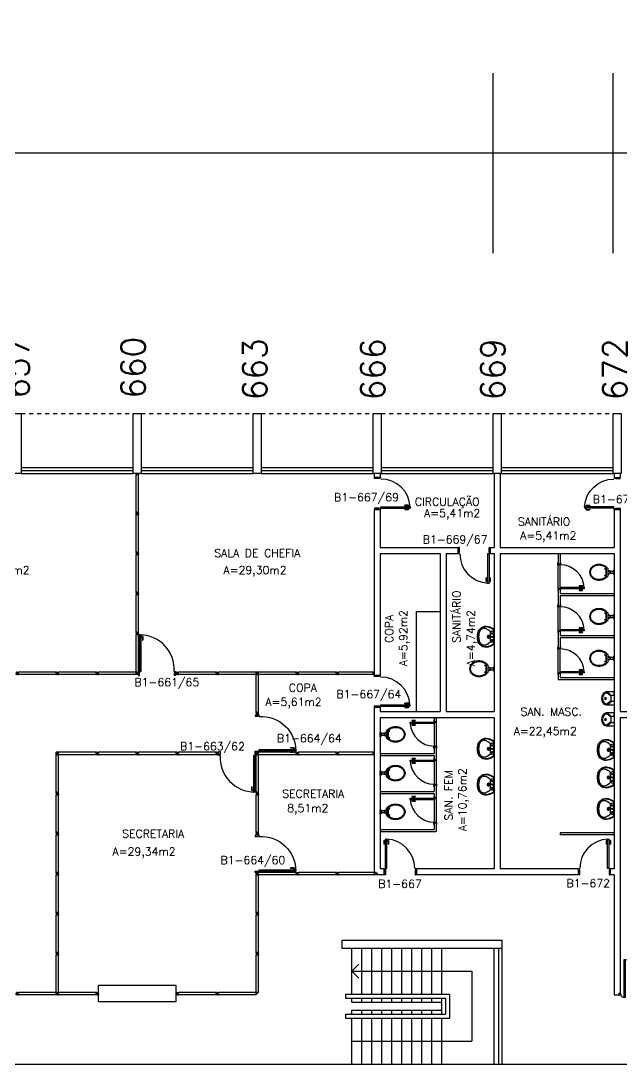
# Model space of a CAD drawing. Extents: x -16 to 243, y 482 to 579.
# Drawn here: x 189.38 to 204.38, y 552.44 to 578.51 of the extents above; entities that cross this region are included whole.
import ezdxf

# ---------------------------------------------------------------- set-up
doc = ezdxf.new("R2010")
doc.units = 0
doc.header["$LTSCALE"] = 0.02
doc.header["$MEASUREMENT"] = 0
doc.linetypes.add('HIDDEN2', pattern=[0.1875, 0.125, -0.0625])
doc.layers.get('0').update_dxf_attribs({"linetype": 'CONTINUOUS'})
for name, color, linetype in [('1', 1, 'CONTINUOUS'), ('ALV', 2, 'CONTINUOUS'), ('APSAN', 1, 'CONTINUOUS'), ('AREA', 2, 'CONTINUOUS'), ('BANC', 2, 'CONTINUOUS'), ('DIV', 2, 'CONTINUOUS'), ('ESC', 1, 'CONTINUOUS'), ('ESQ', 1, 'CONTINUOUS'), ('ESTR', 3, 'CONTINUOUS'), ('MACANETA', 2, 'CONTINUOUS'), ('MARCO', 2, 'CONTINUOUS'), ('NOPILAR1', 2, 'CONTINUOUS'), ('PEÇAS', 1, 'CONTINUOUS'), ('PISO', 1, 'CONTINUOUS'), ('PORTA', 2, 'CONTINUOUS'), ('PROJ', 1, 'HIDDEN2'), ('SOLEIRA', 1, 'CONTINUOUS'), ('TEXTO', 2, 'CONTINUOUS'), ('TEXTO-ENDEREÇO', 2, 'CONTINUOUS'), ('USO1', 2, 'CONTINUOUS')]:
    doc.layers.add(name, color=color, linetype=linetype)
doc.styles.add('1', font='romans.shx')
doc.styles.add('NOPILAR', font='simplex.shx', dxfattribs={"height": 0.6})
doc.styles.add('UNB-100', font='simplex.shx', dxfattribs={"height": 0.2})
doc.styles.add('UNB-100-1', font='simplex.shx', dxfattribs={"height": 0.2})
doc.dimstyles.new('1-600', dxfattribs={"dimtxt": 1.1, "dimasz": 2.5, "dimexe": 2, "dimexo": 4, "dimgap": 0.2, "dimtad": 1, "dimdec": 0, "dimzin": 4, "dimdsep": 46, "dimlunit": 6, "dimtxsty": '1', "dimblk1": 'NONE', "dimblk2": 'NONE', "dimsah": 1, "dimcen": 0, "dimclrd": 2, "dimclre": 2, "dimclrt": 2, "dimadec": 0, "dimazin": 0, "dimtfac": 1, "dimtdec": 0, "dimtmove": 2, "dimatfit": 3, "dimldrblk": 'NONE', "dimfxl": 0, "dimtolj": 1, "dimtzin": 0, "dimarcsym": 0})

# ---------------------------------------------------------------- blocks, each defined once
blk = doc.blocks.new('PILAR-SLN')
blk.add_lwpolyline([(0.2, 0), (0.2, -1.5), (0, -1.5), (0, 0)], close=True)
blk = doc.blocks.new('DIVMT-SLN')
for p, q in [((-0.03, 0.03), (-0.03, 0.006)), ((-0.008, 0.03), (-0.03, 0.03)), ((-0.0185, 0.006), (-0.03, 0.006)), ((-0.0185, -0.006), (-0.0185, 0.006)), ((-0.008, 0.03), (-0.008, 0.02)), ((-0.008, 0.02), (0.008, 0.02)), ((-0.0051, 0), (0.0051, 0)), ((0.0051, 0), (-0.0051, 0)), ((-0.0051, 0), (0.0051, 0)), ((0, -0.0051), (0, 0.0051)), ((0, 0.0051), (0, -0.0051)), ((0.008, 0.03), (0.008, 0.02)), ((0.008, 0.03), (0.03, 0.03)), ((0.0205, 0.006), (0.03, 0.006)), ((0.0205, -0.006), (0.0205, 0.006)), ((0.0205, 0.006), (0.0205, -0.006)), ((0.0205, 0.006), (0.03, 0.006)), ((0.97, 0.03), (0.03, 0.03)), ((0.03, 0.006), (0.03, 0.03)), ((0.03, -0.03), (0.03, 0.03)), ((0.03, -0.005), (0.03, 0.005)), ((0.97, -0.03), (0.97, 0.03)), ((0.97, 0.03), (0.97, 0.009)), ((0.97, 0.009), (0.97, 0.027)), ((0.9795, 0.006), (0.97, 0.006)), ((0.97, -0.005), (0.97, 0.005)), ((0.9795, 0.006), (0.9795, -0.006)), ((1.0051, 0), (0.9949, 0)), ((1, 0.0051), (1, -0.0051)), ((-0.0185, -0.006), (-0.03, -0.006)), ((-0.03, -0.03), (-0.03, -0.006)), ((-0.008, -0.03), (-0.03, -0.03)), ((-0.008, -0.03), (-0.008, -0.02)), ((-0.008, -0.02), (0.008, -0.02)), ((0.008, -0.03), (0.008, -0.02)), ((0.008, -0.03), (0.03, -0.03)), ((0.0205, -0.006), (0.03, -0.006)), ((0.0205, -0.006), (0.03, -0.006)), ((0.03, -0.006), (0.03, -0.03)), ((0.97, -0.03), (0.03, -0.03)), ((0.9795, -0.006), (0.97, -0.006)), ((0.97, -0.009), (0.97, -0.027))]:
    blk.add_line(p, q)
blk = doc.blocks.new('MTT-SLN')
for p, q in [((-0.008, 0.03), (-0.03, 0.03)), ((-0.03, 0.03), (-0.03, 0.006)), ((-0.0185, 0.006), (-0.03, 0.006)), ((-0.0185, -0.006), (-0.0185, 0.006)), ((-0.008, 0.03), (-0.008, 0.02)), ((-0.008, 0.02), (0.008, 0.02)), ((-0.0051, 0), (0.0051, 0)), ((0, -0.0051), (0, 0.0051)), ((0.008, 0.03), (0.03, 0.03)), ((0.008, 0.03), (0.008, 0.02)), ((0.0205, -0.006), (0.0205, 0.006)), ((0.0205, 0.006), (0.03, 0.006)), ((0.03, 0.006), (0.03, 0.03)), ((-0.03, -0.03), (-0.03, -0.006)), ((-0.0185, -0.006), (-0.03, -0.006)), ((-0.008, -0.03), (-0.03, -0.03)), ((-0.008, -0.02), (0.008, -0.02)), ((-0.008, -0.03), (-0.008, -0.02)), ((0.008, -0.03), (0.008, -0.02)), ((0.008, -0.03), (0.03, -0.03)), ((0.0205, -0.006), (0.03, -0.006)), ((0.03, -0.006), (0.03, -0.03))]:
    blk.add_line(p, q)
blk = doc.blocks.new('PDV2E-SLN')
at = {"layer": 'DIV', "color": 1}
for p, q in [((0.023, 0.925), (0.063, 0.925)), ((0.023, 0.925), (0.023, 0.835)), ((0.033, 0.835), (0.023, 0.835)), ((0.033, 0.915), (0.063, 0.915)), ((0.033, 0.915), (0.033, 0.835)), ((0.138, 0.925), (0.097, 0.925)), ((0.128, 0.915), (0.097, 0.915)), ((0.128, 0.915), (0.128, 0.835)), ((0.128, 0.835), (0.137, 0.835)), ((0.138, 0.925), (0.138, 0.835))]:
    blk.add_line(p, q, dxfattribs=at)
at = {"layer": 'DIV'}
for p, q in [((0.065, 0.05), (0.065, 0.965)), ((0.095, 0.965), (0.065, 0.965)), ((0.095, 0.05), (0.095, 0.965)), ((0.049, 0.05), (0.029, 0.05)), ((0.029, 0.05), (0.029, 0.035)), ((0.029, 0.035), (0.029, -0.035)), ((0.049, 0.02), (0.049, 0.05)), ((0.049, 0.02), (0.059, 0.02)), ((0.059, -0.05), (0.059, 0.02)), ((0.065, 0.05), (0.095, 0.05)), ((0.928, -0.05), (0.928, 0.02)), ((0.938, 0.02), (0.928, 0.02)), ((0.938, 0.05), (0.958, 0.05)), ((0.938, 0.02), (0.938, 0.05)), ((0.958, 0.05), (0.958, 0.035)), ((0.958, 0.035), (0.958, -0.035)), ((0.029, -0.035), (0.029, -0.05)), ((0.029, -0.05), (0.059, -0.05)), ((0.958, -0.05), (0.928, -0.05)), ((0.958, -0.035), (0.958, -0.05))]:
    blk.add_line(p, q, dxfattribs=at)
at = {"layer": 'DIV', "color": 1}
blk.add_arc((0.063, 0.1), 0.864, 356.655, 89.8436, dxfattribs=at)
blk = doc.blocks.new('DIVINI-SLN')
for p, q in [((-0.005, 0), (0.005, 0)), ((0.008, 0.02), (0, 0.02)), ((0, 0.001), (0, 0.02)), ((0, -0.005), (0, 0.005)), ((0, -0.02), (0, 0.001)), ((0.008, 0.03), (0.03, 0.03)), ((0.008, 0.03), (0.008, 0.02)), ((0.02, 0.006), (0.03, 0.006)), ((0.02, 0.006), (0.02, -0.006)), ((0.02, -0.004), (0.02, 0.004)), ((0.023, 0.006), (0.027, 0.006)), ((0.97, 0.03), (0.03, 0.03)), ((0.03, -0.03), (0.03, 0.03)), ((0.03, 0.009), (0.03, 0.027)), ((0.03, -0.005), (0.03, 0.005)), ((0.97, 0.03), (0.97, 0.009)), ((0.97, -0.03), (0.97, 0.03)), ((0.97, 0.009), (0.97, 0.027)), ((0.98, 0.006), (0.97, 0.006)), ((0.97, -0.005), (0.97, 0.005)), ((0.98, 0.006), (0.98, -0.006)), ((0.99, 0), (1.008, 0)), ((0.999, 0.006), (0.999, -0.006)), ((0, -0.02), (0.008, -0.02)), ((0.008, -0.03), (0.008, -0.02)), ((0.008, -0.03), (0.03, -0.03)), ((0.02, -0.006), (0.03, -0.006)), ((0.023, -0.006), (0.027, -0.006)), ((0.03, -0.009), (0.03, -0.027)), ((0.97, -0.03), (0.03, -0.03)), ((0.98, -0.006), (0.97, -0.006)), ((0.97, -0.009), (0.97, -0.027))]:
    blk.add_line(p, q)
blk = doc.blocks.new('PDVDP-SLN')
for p, q in [((0.112, 0.84), (0.112, -0.1)), ((0.147, 0.84), (0.112, 0.84)), ((0.147, 0.84), (0.147, -0.1)), ((1.853, 0.84), (1.888, 0.84)), ((1.853, 0.84), (1.853, -0.1)), ((1.888, 0.84), (1.888, -0.1)), ((0.009, 0), (-0.009, 0)), ((0, -0.012), (0, 0.01)), ((0.147, -0.1), (0.112, -0.1))]:
    blk.add_line(p, q)
for centre, radius, start, end in [((0.148, -0.002), 0.843, 0, 90), ((1.853, -0.002), 0.843, 90, 180), ((0.131, 0), 0.101, 180, 270), ((1.87, 0), 0.101, 270, 0)]:
    blk.add_arc(centre, radius, start, end)
blk = doc.blocks.new('MACANETA')
at = {"layer": 'MACANETA'}
for p, q in [((-0.077, 0.052), (-0.077, 0.12)), ((-0.059, 0.052), (-0.059, 0.12)), ((-0.059, 0.075), (-0.036, 0.075)), ((-0.059, 0.052), (-0.036, 0.052)), ((-0.036, 0.044), (-0.036, 0.084)), ((-0.036, 0.084), (-0.03, 0.084)), ((-0.036, 0.044), (-0.03, 0.044)), ((0.006, 0.084), (0, 0.084)), ((0.006, 0.044), (0, 0.044)), ((0.006, 0.044), (0.006, 0.084)), ((0.029, 0.075), (0.006, 0.075)), ((0.029, 0.052), (0.006, 0.052)), ((0.029, 0.052), (0.029, 0.12)), ((0.047, 0.052), (0.047, 0.12))]:
    blk.add_line(p, q, dxfattribs=at)
for centre, start, end in [((-0.068, 0.12), 90, 180), ((-0.068, 0.052), 180, 270), ((-0.068, 0.12), 0, 90), ((-0.068, 0.052), 270, 0), ((0.038, 0.12), 90, 180), ((0.038, 0.052), 180, 270), ((0.038, 0.12), 0, 90), ((0.038, 0.052), 270, 0)]:
    blk.add_arc(centre, 0.00874, start, end, dxfattribs=at)
blk = doc.blocks.new('DOOR60-SLN')
at = {"layer": 'PORTA'}
for p, q in [((0.015, -0.6), (0.015, 0)), ((0.015, 0), (0.045, 0)), ((0.045, -0.6), (0.045, 0)), ((0.045, -0.6), (0.015, -0.6))]:
    blk.add_line(p, q, dxfattribs=at)
at = {"layer": 'PORTA', "color": 1}
blk.add_arc((0.015, 0), 0.6, 272.866, 0, dxfattribs=at)
at = {"layer": 'PORTA'}
blk.add_blockref('MACANETA', (0.045, -0.6), dxfattribs=at)
blk = doc.blocks.new('VDC-P')
for p, q in [((-0.127, 0.192), (0.127, 0.192)), ((-0.109, 0.202), (0.109, 0.202)), ((-0.068, 0.152), (0.068, 0.152)), ((-0.05, 0.152), (-0.03, 0.11)), ((-0.05, 0.015), (-0.05, 0)), ((-0.05, 0), (0.05, 0)), ((0.045, 0.02), (-0.045, 0.02)), ((-0.04, 0.025), (-0.04, 0.02)), ((0.035, 0.03), (-0.035, 0.03)), ((-0.03, 0.152), (-0.03, 0.11)), ((0.03, 0.11), (-0.03, 0.11)), ((0.03, 0.1), (-0.03, 0.1)), ((-0.025, 0.1), (-0.025, 0.03)), ((0.025, 0.1), (0.025, 0.03)), ((0.03, 0.152), (0.03, 0.11)), ((0.05, 0.152), (0.03, 0.11)), ((0.04, 0.025), (0.04, 0.02)), ((0.05, 0.015), (0.05, 0))]:
    blk.add_line(p, q)
for points in [[(0.16, 0.244, 0.050424), (0.18, 0.288, 0.082137), (0.195, 0.381, 0.082137), (0.18, 0.474, 0.090148), (0.138, 0.549, 0.104406), (0.073, 0.601, 0.117345), (0, 0.619, 0.117345), (-0.073, 0.601, 0.104406), (-0.138, 0.549, 0.090148), (-0.18, 0.474, 0.082137), (-0.195, 0.381, 0.082137)], [(0.142, 0.254, 0.050424), (0.161, 0.295, 0.082137), (0.175, 0.381, 0.082137), (0.161, 0.468, 0.090148), (0.122, 0.536, 0.104406), (0.064, 0.583, 0.117345), (0, 0.599, 0.117345), (-0.064, 0.583, 0.104406), (-0.122, 0.536, 0.090148), (-0.161, 0.468, 0.082137), (-0.175, 0.381, 0.082137)], [(-0.195, 0.381, 0.082137), (-0.18, 0.288, 0.050424), (-0.16, 0.244, 0.104406)], [(-0.175, 0.381, 0.082137), (-0.161, 0.295, 0.050424), (-0.142, 0.254, 0.050424)]]:
    blk.add_lwpolyline(points, format="xyb")
for centre in [(-0.083, 0.226), (0.083, 0.226)]:
    blk.add_circle(centre, 0.0101)
for centre, radius, start, end in [((0.08, 0.36), 0.266, 205.6863, 226.7558), ((0.08, 0.36), 0.246, 205.6863, 219.7706), ((-0.068, 0.202), 0.05, 226.7558, 270), ((-0.045, 0.015), 0.005, 90, 180), ((-0.035, 0.025), 0.005, 90, 180), ((-0.03, 0.105), 0.005, 90, 270), ((0.03, 0.105), 0.005, 270, 90), ((0.035, 0.025), 0.005, 0, 90), ((0.045, 0.015), 0.005, 360, 90), ((0.068, 0.202), 0.05, 270, 313.2442), ((-0.08, 0.36), 0.266, 313.2442, 334.3137), ((-0.08, 0.36), 0.246, 320.2294, 334.3137)]:
    blk.add_arc(centre, radius, start, end)
blk = doc.blocks.new('MTINI-SLN')
for p, q in [((-0.03, 0.008), (-0.03, 0.03)), ((0.03, 0.03), (-0.03, 0.03)), ((-0.03, 0.008), (-0.02, 0.008)), ((-0.009, 0.03), (-0.027, 0.03)), ((-0.02, 0.008), (-0.02, 0)), ((-0.001, 0), (-0.02, 0)), ((-0.006, 0.02), (-0.006, 0.03)), ((-0.006, 0.023), (-0.006, 0.027)), ((-0.006, 0.02), (0.006, 0.02)), ((0.005, 0.03), (-0.005, 0.03)), ((0.005, 0), (-0.005, 0)), ((0.004, 0.02), (-0.004, 0.02)), ((0.02, 0), (-0.001, 0)), ((0, -0.005), (0, 0.005)), ((0.006, 0.02), (0.006, 0.03)), ((0.006, 0.023), (0.006, 0.027)), ((0.009, 0.03), (0.027, 0.03)), ((0.03, 0.008), (0.02, 0.008)), ((0.02, 0), (0.02, 0.008)), ((0.03, 0.008), (0.03, 0.03))]:
    blk.add_line(p, q)
blk = doc.blocks.new('PD80-SLN')
at = {"color": 1}
for p, q in [((-0.777, 0.01), (-0.777, -0.03)), ((-0.777, 0.01), (-0.687, 0.01)), ((-0.687, 0), (-0.687, 0.01)), ((-0.777, -0.105), (-0.777, -0.065)), ((-0.777, -0.105), (-0.687, -0.105)), ((-0.767, 0), (-0.767, -0.03)), ((-0.767, 0), (-0.687, 0)), ((-0.767, -0.095), (-0.767, -0.065)), ((-0.767, -0.095), (-0.687, -0.095)), ((-0.687, -0.095), (-0.687, -0.105))]:
    blk.add_line(p, q, dxfattribs=at)
at = {"color": 2}
for p, q in [((-0.075, 0), (0.075, 0)), ((-0.075, 0), (-0.075, -0.02)), ((0.075, -0.03), (0.075, 0)), ((-0.817, -0.065), (-0.817, -0.03)), ((-0.085, -0.03), (-0.817, -0.03)), ((-0.085, -0.065), (-0.817, -0.065)), ((-0.085, -0.03), (-0.085, -0.065)), ((-0.075, -0.02), (-0.04, -0.02)), ((-0.04, -0.03), (-0.04, -0.02)), ((-0.04, -0.03), (0.075, -0.03)), ((-0.075, -0.781), (-0.04, -0.781)), ((-0.075, -0.801), (-0.075, -0.781)), ((-0.04, -0.771), (0.075, -0.771)), ((-0.04, -0.771), (-0.04, -0.781)), ((0.075, -0.771), (0.075, -0.801)), ((-0.075, -0.801), (0.075, -0.801)), ((-0.075, -0.802), (0.075, -0.802))]:
    blk.add_line(p, q, dxfattribs=at)
at = {"color": 1}
blk.add_arc((-0.085, -0.03), 0.731, 182.6571, 270, dxfattribs=at)
blk = doc.blocks.new('PE80-SLN')
at = {"color": 2}
for p, q in [((0.075, 0), (-0.075, 0)), ((-0.075, -0.03), (-0.075, 0)), ((0.075, 0), (0.075, -0.02)), ((0.04, -0.03), (-0.075, -0.03)), ((0.075, -0.02), (0.04, -0.02)), ((0.04, -0.03), (0.04, -0.02)), ((0.085, -0.03), (0.817, -0.03)), ((0.085, -0.03), (0.085, -0.065)), ((0.085, -0.065), (0.817, -0.065)), ((0.817, -0.065), (0.817, -0.03)), ((0.04, -0.771), (-0.075, -0.771)), ((-0.075, -0.771), (-0.075, -0.801)), ((0.04, -0.771), (0.04, -0.781)), ((0.075, -0.781), (0.04, -0.781)), ((0.075, -0.801), (0.075, -0.781)), ((0.075, -0.801), (-0.075, -0.801)), ((0.075, -0.802), (-0.075, -0.802))]:
    blk.add_line(p, q, dxfattribs=at)
at = {"color": 1}
for p, q in [((0.777, 0.01), (0.687, 0.01)), ((0.687, 0), (0.687, 0.01)), ((0.777, 0.01), (0.777, -0.03)), ((0.767, 0), (0.687, 0)), ((0.767, -0.095), (0.687, -0.095)), ((0.687, -0.095), (0.687, -0.105)), ((0.777, -0.105), (0.687, -0.105)), ((0.767, 0), (0.767, -0.03)), ((0.767, -0.095), (0.767, -0.065)), ((0.777, -0.105), (0.777, -0.065))]:
    blk.add_line(p, q, dxfattribs=at)
blk.add_arc((0.085, -0.03), 0.731, 270, 357.3429, dxfattribs=at)
blk = doc.blocks.new('A$C70DC1065')
at = {"layer": 'APSAN', "color": 1}
for p, q in [((0.275, 0.301), (0.275, 0.213)), ((0.407, 0.413), (0.323, 0.383)), ((0.407, 0.413), (0.328, 0.373)), ((0.328, 0.373), (0.328, 0.141)), ((0.394, 0.341), (0.341, 0.341)), ((0.368, 0.315), (0.368, 0.368)), ((0.368, 0.257), (0.368, 0.284)), ((0.407, 0.433), (0.407, 0.102)), ((0.407, 0.257), (0.407, 0.413)), ((0.42, 0.44), (0.42, 0.075)), ((0.319, 0.257), (0.231, 0.257)), ((0.407, 0.102), (0.323, 0.132)), ((0.407, 0.102), (0.328, 0.141)), ((0.394, 0.257), (0.341, 0.257)), ((0.394, 0.173), (0.341, 0.173)), ((0.368, 0.257), (0.368, 0.231)), ((0.368, 0.2), (0.368, 0.147)), ((0.407, 0.257), (0.407, 0.082))]:
    blk.add_line(p, q, dxfattribs=at)
for centre, radius in [((0.275, 0.257), 0.0315), ((0.275, 0.257), 0.021), ((0.368, 0.341), 0.0137), ((0.368, 0.257), 0.0137), ((0.368, 0.173), 0.0137)]:
    blk.add_circle(centre, radius, dxfattribs=at)
for centre, radius, start, end in [((0.214, 0.312), 0.21, 74.8885, 171.8746), ((0.595, 0.257), 0.595, 171.8746, 180), ((0.595, 0.257), 0.587, 172.1149, 180), ((0.212, 0.31), 0.2, 75.2817, 172.1149), ((0.462, 0.257), 0.424, 162.413, 180), ((0.175, 0.348), 0.123, 49.4403, 162.413), ((-3.652, -5.024), 6.719, 53.8347, 54.4403), ((-4.114, -4.663), 6.719, 48.6723, 49.4403), ((0.134, 0.015), 0.505, 58.0101, 75.2817), ((0.134, 0.015), 0.518, 57.2141, 74.8885), ((0.305, 0.389), 0.0137, 351.7289, 53.8347), ((0.315, 0.373), 0.0126, 0, 48.6723), ((0.395, 0.433), 0.0126, 0, 58.0101), ((0.407, 0.44), 0.0126, 0, 57.2141), ((0.595, 0.257), 0.595, 180, 188.1254), ((0.214, 0.203), 0.21, 188.1254, 285.1115), ((0.595, 0.257), 0.587, 180, 187.8851), ((0.212, 0.204), 0.2, 187.8851, 284.7183), ((0.462, 0.257), 0.424, 180, 197.587), ((0.175, 0.166), 0.123, 197.587, 310.5597), ((-4.114, 5.177), 6.719, 310.5597, 311.3277), ((-3.652, 5.539), 6.719, 305.5597, 306.1653), ((0.134, 0.5), 0.505, 284.7183, 301.9899), ((0.134, 0.5), 0.518, 285.1115, 302.7859), ((0.305, 0.125), 0.0137, 306.1653, 8.2711), ((0.315, 0.141), 0.0126, 311.3277, 0), ((0.395, 0.082), 0.0126, 301.9899, 0), ((0.407, 0.075), 0.0126, 302.7859, 0)]:
    blk.add_arc(centre, radius, start, end, dxfattribs=at)
blk = doc.blocks.new('A$C57A92420')
at = {"layer": 'PEÇAS', "rotation": 270}
blk.add_blockref('A$C70DC1065', (0, 0.42), dxfattribs=at)
blk = doc.blocks.new('A$C45A07D1F')
at = {"layer": 'PEÇAS', "rotation": 90}
blk.add_blockref('A$C57A92420', (0.42, 0), dxfattribs=at)
blk = doc.blocks.new('A$C4F355E05')
at = {"layer": 'PISO', "xscale": -1}
blk.add_blockref('A$C45A07D1F', (0.42, 0), dxfattribs=at)
blk = doc.blocks.new('MICTR-P')
for p, q in [((0, 0.08), (0, 0.155)), ((0, 0.08), (0, -0.08)), ((0.081, 0.08), (0, 0.08)), ((0.01, 0.165), (0.205, 0.165)), ((0.168, 0.129), (0.08, 0.046)), ((0.08, -0.076), (0.08, 0.076)), ((0.151, 0.147), (0.083, 0.083)), ((0, -0.08), (0, -0.155)), ((0, -0.08), (0.081, -0.08)), ((0.01, -0.165), (0.205, -0.165)), ((0.168, -0.129), (0.08, -0.046)), ((0.151, -0.147), (0.083, -0.083))]:
    blk.add_line(p, q)
for radius in [0.025, 0.015]:
    blk.add_circle((0.22, 0), radius)
for centre, radius, start, end in [((0.01, 0.155), 0.01, 90, 180), ((0.09, 0.076), 0.01, 133.3634, 180), ((0.197, 0.098), 0.0675, 49.5319, 133.3634), ((0.197, 0.098), 0.0425, 49.5319, 133.3634), ((0.114, 0), 0.171, 357.4005, 49.5319), ((0.114, 0), 0.196, 358.2793, 49.5319), ((0.01, -0.155), 0.01, 180, 270), ((0.09, -0.076), 0.01, 180, 226.6366), ((0.197, -0.098), 0.0675, 226.6366, 310.4681), ((0.197, -0.098), 0.0425, 226.6366, 310.4681), ((0.114, 0), 0.171, 310.4681, 357.3509), ((0.114, 0), 0.196, 310.4681, 357.7012)]:
    blk.add_arc(centre, radius, start, end)
blk = doc.blocks.new('*D37')
at = {"color": 2, "linetype": 'ByBlock'}
for p, q in [((153.281, 572.697), (153.281, 577.197)), ((201.187, 572.697), (201.187, 577.197)), ((201.187, 575.197), (153.281, 575.197))]:
    blk.add_line(p, q, dxfattribs=at)
at = {"color": 2, "linetype": 'ByBlock', "insert": (177.234, 575.947), "char_height": 1.1, "attachment_point": 5, "rotation": 360, "style": '1'}
blk.add_mtext('\\A1;História', dxfattribs=at)
blk = doc.blocks.new('_NONE')
at = {"color": 0, "linetype": 'ByBlock'}
blk.add_circle((0, 0), 0.25, dxfattribs=at)
blk = doc.blocks.new('*D51')
at = {"layer": 'USO1', "color": 2, "lineweight": -2}
for p, q in [((204.187, 572.697), (204.187, 577.197)), ((216.387, 572.697), (216.387, 577.197)), ((216.387, 575.197), (204.187, 575.197))]:
    blk.add_line(p, q, dxfattribs=at)
at = {"layer": 'USO1', "color": 2, "insert": (210.287, 575.947), "char_height": 1.1, "attachment_point": 5, "style": '1'}
blk.add_mtext('\\A1;Salas de Aula', dxfattribs=at)

msp = doc.modelspace()

# ---------------------------------------------------------------- linework, layer by layer
at = {"layer": 'ALV'}
for p, q in [((198.212, 567.197), (198.212, 567.097)), ((198.362, 567.097), (198.212, 567.097)), ((198.362, 567.197), (198.362, 567.097)), ((201.212, 567.197), (201.212, 565.347)), ((201.362, 567.197), (201.362, 565.347)), ((204.212, 567.197), (204.212, 567.097)), ((204.212, 567.097), (204.362, 567.097)), ((204.362, 567.197), (204.362, 567.097)), ((198.212, 566.295), (198.212, 562.148)), ((198.212, 566.295), (198.362, 566.295)), ((198.362, 566.295), (198.362, 565.347)), ((204.212, 566.295), (204.212, 565.347)), ((204.362, 566.295), (204.212, 566.295)), ((204.212, 566.295), (204.362, 566.295)), ((204.362, 566.295), (204.362, 561.247)), ((198.362, 565.347), (200.31, 565.347)), ((200.31, 565.347), (200.31, 565.197)), ((201.112, 565.347), (201.212, 565.347)), ((201.112, 565.347), (201.112, 565.197)), ((201.362, 565.347), (204.212, 565.347)), ((198.362, 565.197), (199.862, 565.197)), ((198.362, 565.197), (198.362, 562.148)), ((199.862, 565.197), (199.862, 561.247)), ((200.012, 565.197), (200.31, 565.197)), ((200.012, 565.197), (200.012, 561.247)), ((201.112, 565.197), (201.212, 565.197)), ((201.212, 565.197), (201.212, 561.247)), ((201.362, 565.197), (201.362, 557.318)), ((201.362, 565.197), (204.212, 565.197)), ((204.212, 565.197), (204.212, 557.318)), ((198.362, 562.148), (198.212, 562.148)), ((198.212, 561.347), (198.212, 557.168)), ((198.362, 561.347), (198.212, 561.347)), ((198.362, 561.347), (198.362, 561.247)), ((198.362, 561.247), (199.862, 561.247)), ((198.362, 561.097), (201.212, 561.097)), ((198.362, 561.097), (198.362, 557.318)), ((200.012, 561.247), (201.212, 561.247)), ((201.212, 561.097), (201.212, 557.318)), ((204.362, 561.247), (210.212, 561.247)), ((204.362, 561.097), (204.362, 554.169)), ((204.362, 561.097), (210.212, 561.097)), ((198.462, 557.168), (198.212, 557.168)), ((198.462, 557.318), (198.362, 557.318)), ((198.462, 557.168), (198.462, 557.318)), ((201.212, 557.318), (199.263, 557.318)), ((199.263, 557.168), (199.263, 557.318)), ((203.31, 557.168), (199.263, 557.168)), ((203.31, 557.318), (201.362, 557.318)), ((203.31, 557.318), (203.31, 557.168)), ((204.112, 557.318), (204.112, 557.168)), ((204.212, 557.318), (204.112, 557.318)), ((204.212, 557.168), (204.112, 557.168)), ((204.212, 557.168), (204.212, 554.169)), ((197.4, 555.536), (201.402, 555.536)), ((197.4, 555.536), (197.4, 555.336)), ((197.4, 555.336), (201.402, 555.336)), ((201.202, 555.336), (201.202, 552.435)), ((201.322, 555.336), (201.322, 552.435)), ((201.402, 555.536), (201.402, 552.435)), ((204.212, 554.169), (204.362, 554.169)), ((0.227, 552.435), (222.187, 552.435))]:
    msp.add_line(p, q, dxfattribs=at)
at = {"layer": 'BANC'}
for q in [(199.862, 563.747), (199.262, 561.247)]:
    msp.add_line((199.262, 563.747), q, dxfattribs=at)
at = {"layer": 'DIV'}
for p, q in [((202.812, 565.197), (202.812, 564.927)), ((202.862, 565.197), (202.862, 564.927)), ((202.862, 564.927), (202.812, 564.927)), ((202.862, 564.297), (202.812, 564.297)), ((202.812, 564.297), (202.812, 563.877)), ((202.862, 564.297), (202.862, 564.197)), ((202.862, 564.197), (204.212, 564.197)), ((202.862, 564.147), (204.212, 564.147)), ((202.862, 564.147), (202.862, 563.877)), ((202.862, 563.877), (202.812, 563.877)), ((202.862, 563.247), (202.812, 563.247)), ((202.812, 563.247), (202.812, 562.827)), ((202.862, 563.247), (202.862, 563.147)), ((202.862, 563.147), (204.212, 563.147)), ((202.862, 563.097), (204.212, 563.097)), ((202.862, 563.097), (202.862, 562.827)), ((202.862, 562.827), (202.812, 562.827)), ((197.279, 562.228), (197.257, 562.228)), ((197.257, 562.228), (197.257, 562.204)), ((197.268, 562.204), (197.257, 562.204)), ((197.257, 562.168), (197.257, 562.192)), ((197.268, 562.192), (197.257, 562.192)), ((197.279, 562.168), (197.257, 562.168)), ((197.268, 562.192), (197.268, 562.204)), ((197.279, 562.228), (197.279, 562.218)), ((197.279, 562.218), (197.295, 562.218)), ((197.279, 562.178), (197.295, 562.178)), ((197.279, 562.168), (197.279, 562.178)), ((197.282, 562.198), (197.292, 562.198)), ((197.292, 562.198), (197.282, 562.198)), ((197.282, 562.198), (197.292, 562.198)), ((197.287, 562.203), (197.287, 562.193)), ((197.287, 562.193), (197.287, 562.203)), ((197.295, 562.228), (197.317, 562.228)), ((197.295, 562.228), (197.295, 562.218)), ((197.295, 562.168), (197.295, 562.178)), ((197.295, 562.168), (197.317, 562.168)), ((197.307, 562.204), (197.317, 562.204)), ((197.307, 562.204), (197.307, 562.192)), ((197.307, 562.192), (197.307, 562.204)), ((197.307, 562.204), (197.317, 562.204)), ((197.307, 562.192), (197.317, 562.192)), ((197.307, 562.192), (197.317, 562.192)), ((197.317, 562.168), (197.317, 562.228)), ((197.317, 562.204), (197.317, 562.228)), ((198.182, 562.228), (197.317, 562.228)), ((197.317, 562.193), (197.317, 562.203)), ((197.317, 562.192), (197.317, 562.168)), ((198.182, 562.168), (197.317, 562.168)), ((198.182, 562.228), (198.182, 562.207)), ((198.182, 562.168), (198.182, 562.228)), ((198.182, 562.207), (198.182, 562.225)), ((198.191, 562.204), (198.182, 562.204)), ((198.182, 562.193), (198.182, 562.203)), ((198.191, 562.192), (198.182, 562.192)), ((198.182, 562.189), (198.182, 562.171)), ((198.191, 562.204), (198.191, 562.192)), ((198.217, 562.198), (198.207, 562.198)), ((198.212, 562.203), (198.212, 562.193)), ((202.862, 562.197), (202.812, 562.197)), ((202.812, 562.197), (202.812, 562.047)), ((202.862, 562.197), (202.862, 562.097)), ((202.862, 562.097), (204.212, 562.097)), ((202.812, 562.047), (204.212, 562.047)), ((195.257, 561.228), (195.281, 561.228)), ((195.257, 561.206), (195.257, 561.228)), ((195.257, 561.206), (195.267, 561.206)), ((195.257, 561.19), (195.257, 561.168)), ((195.257, 561.19), (195.267, 561.19)), ((195.257, 561.168), (195.317, 561.168)), ((195.281, 561.168), (195.257, 561.168)), ((195.267, 561.206), (195.267, 561.19)), ((195.281, 561.216), (195.281, 561.228)), ((195.281, 561.216), (195.293, 561.216)), ((195.281, 561.177), (195.281, 561.168)), ((195.293, 561.177), (195.281, 561.177)), ((195.281, 561.177), (195.281, 561.168)), ((195.281, 561.177), (195.293, 561.177)), ((195.292, 561.198), (195.282, 561.198)), ((195.282, 561.198), (195.292, 561.198)), ((195.282, 561.168), (195.292, 561.168)), ((195.287, 561.203), (195.287, 561.193)), ((195.287, 561.193), (195.287, 561.203)), ((195.287, 561.203), (195.287, 561.193)), ((195.317, 561.228), (195.293, 561.228)), ((195.293, 561.216), (195.293, 561.228)), ((195.293, 561.177), (195.293, 561.168)), ((195.293, 561.177), (195.293, 561.168)), ((195.293, 561.168), (195.317, 561.168)), ((195.307, 561.206), (195.307, 561.19)), ((195.317, 561.206), (195.307, 561.206)), ((195.317, 561.19), (195.307, 561.19)), ((195.317, 561.206), (195.317, 561.228)), ((195.317, 561.19), (195.317, 561.168)), ((199.712, 561.097), (199.712, 560.997)), ((199.762, 561.097), (199.762, 560.997)), ((199.712, 560.997), (199.762, 560.997)), ((199.712, 560.367), (199.712, 560.197)), ((199.712, 560.367), (199.762, 560.367)), ((199.762, 560.367), (199.762, 560.047)), ((197.279, 560.228), (197.257, 560.228)), ((197.257, 560.228), (197.257, 560.204)), ((197.268, 560.204), (197.257, 560.204)), ((197.257, 560.168), (197.257, 560.192)), ((197.268, 560.192), (197.257, 560.192)), ((197.279, 560.168), (197.257, 560.168)), ((197.268, 560.192), (197.268, 560.204)), ((197.279, 560.228), (197.279, 560.218)), ((197.279, 560.218), (197.295, 560.218)), ((197.279, 560.178), (197.295, 560.178)), ((197.279, 560.168), (197.279, 560.178)), ((197.282, 560.198), (197.292, 560.198)), ((197.292, 560.198), (197.282, 560.198)), ((197.282, 560.198), (197.292, 560.198)), ((197.287, 560.203), (197.287, 560.193)), ((197.287, 560.193), (197.287, 560.203)), ((197.295, 560.228), (197.317, 560.228)), ((197.295, 560.228), (197.295, 560.218)), ((197.295, 560.168), (197.295, 560.178)), ((197.295, 560.168), (197.317, 560.168)), ((197.307, 560.204), (197.317, 560.204)), ((197.307, 560.204), (197.307, 560.192)), ((197.307, 560.192), (197.307, 560.204)), ((197.307, 560.204), (197.317, 560.204)), ((197.307, 560.192), (197.317, 560.192)), ((197.307, 560.192), (197.317, 560.192)), ((197.317, 560.168), (197.317, 560.228)), ((197.317, 560.204), (197.317, 560.228)), ((198.181, 560.228), (197.317, 560.228)), ((197.317, 560.193), (197.317, 560.203)), ((197.317, 560.192), (197.317, 560.168)), ((198.181, 560.168), (197.317, 560.168)), ((198.181, 560.228), (198.181, 560.207)), ((198.181, 560.168), (198.181, 560.228)), ((198.181, 560.207), (198.181, 560.225)), ((198.191, 560.204), (198.181, 560.204)), ((198.181, 560.193), (198.181, 560.203)), ((198.191, 560.192), (198.181, 560.192)), ((198.181, 560.189), (198.181, 560.171)), ((198.191, 560.204), (198.191, 560.192)), ((198.216, 560.198), (198.206, 560.198)), ((198.211, 560.203), (198.211, 560.193)), ((198.362, 560.197), (199.712, 560.197)), ((198.362, 560.147), (199.712, 560.147)), ((199.712, 560.147), (199.712, 560.047)), ((199.712, 560.047), (199.762, 560.047)), ((198.362, 559.247), (199.712, 559.247)), ((199.712, 559.417), (199.712, 559.247)), ((199.712, 559.417), (199.762, 559.417)), ((199.762, 559.417), (199.762, 559.097)), ((198.362, 559.197), (199.712, 559.197)), ((199.712, 559.197), (199.712, 559.097)), ((199.712, 559.097), (199.762, 559.097)), ((199.712, 558.467), (199.712, 558.297)), ((199.712, 558.467), (199.762, 558.467)), ((199.762, 558.467), (199.762, 558.247)), ((195.257, 558.228), (195.281, 558.228)), ((195.257, 558.206), (195.257, 558.228)), ((195.257, 558.206), (195.267, 558.206)), ((195.257, 558.19), (195.257, 558.168)), ((195.257, 558.19), (195.267, 558.19)), ((195.257, 558.168), (195.317, 558.168)), ((195.281, 558.168), (195.257, 558.168)), ((195.267, 558.206), (195.267, 558.19)), ((195.281, 558.216), (195.281, 558.228)), ((195.281, 558.216), (195.293, 558.216)), ((195.281, 558.177), (195.281, 558.168)), ((195.293, 558.177), (195.281, 558.177)), ((195.281, 558.177), (195.281, 558.168)), ((195.281, 558.177), (195.293, 558.177)), ((195.292, 558.198), (195.282, 558.198)), ((195.282, 558.198), (195.292, 558.198)), ((195.282, 558.168), (195.292, 558.168)), ((195.287, 558.203), (195.287, 558.193)), ((195.287, 558.193), (195.287, 558.203)), ((195.287, 558.203), (195.287, 558.193)), ((195.317, 558.228), (195.293, 558.228)), ((195.293, 558.216), (195.293, 558.228)), ((195.293, 558.177), (195.293, 558.168)), ((195.293, 558.177), (195.293, 558.168)), ((195.293, 558.168), (195.317, 558.168)), ((195.307, 558.206), (195.307, 558.19)), ((195.317, 558.206), (195.307, 558.206)), ((195.317, 558.19), (195.307, 558.19)), ((195.317, 558.206), (195.317, 558.228)), ((195.317, 558.19), (195.317, 558.168)), ((198.362, 558.297), (199.712, 558.297)), ((198.362, 558.247), (199.762, 558.247)), ((204.212, 558.218), (202.862, 558.218)), ((202.862, 558.218), (202.862, 558.168)), ((204.212, 558.168), (202.862, 558.168)), ((193.257, 554.398), (191.317, 554.398)), ((191.317, 553.998), (191.317, 554.398)), ((193.257, 553.998), (193.257, 554.398)), ((191.279, 554.228), (191.257, 554.228)), ((191.257, 554.228), (191.257, 554.204)), ((191.268, 554.204), (191.257, 554.204)), ((191.257, 554.168), (191.257, 554.192)), ((191.268, 554.192), (191.257, 554.192)), ((191.279, 554.168), (191.257, 554.168)), ((191.268, 554.192), (191.268, 554.204)), ((191.279, 554.228), (191.279, 554.218)), ((191.279, 554.218), (191.295, 554.218)), ((191.279, 554.178), (191.295, 554.178)), ((191.279, 554.168), (191.279, 554.178)), ((191.282, 554.198), (191.292, 554.198)), ((191.292, 554.198), (191.282, 554.198)), ((191.282, 554.198), (191.292, 554.198)), ((191.287, 554.203), (191.287, 554.193)), ((191.287, 554.193), (191.287, 554.203)), ((191.295, 554.228), (191.317, 554.228)), ((191.295, 554.228), (191.295, 554.218)), ((191.295, 554.168), (191.295, 554.178)), ((191.295, 554.168), (191.317, 554.168)), ((191.307, 554.204), (191.317, 554.204)), ((191.307, 554.204), (191.307, 554.192)), ((191.307, 554.192), (191.307, 554.204)), ((191.307, 554.204), (191.317, 554.204)), ((191.307, 554.192), (191.317, 554.192)), ((191.307, 554.192), (191.317, 554.192)), ((191.317, 554.168), (191.317, 554.228)), ((191.317, 554.204), (191.317, 554.228)), ((191.317, 554.193), (191.317, 554.203)), ((191.317, 554.192), (191.317, 554.168)), ((191.317, 553.998), (193.257, 553.998))]:
    msp.add_line(p, q, dxfattribs=at)
at = {"layer": 'ESC'}
for p, q in [((197.649, 554.186), (197.649, 555.336)), ((197.899, 554.186), (197.899, 555.336)), ((198.149, 554.186), (198.149, 555.336)), ((198.399, 554.186), (198.399, 555.336)), ((198.649, 554.186), (198.649, 555.336)), ((198.899, 554.186), (198.899, 555.336)), ((199.149, 554.186), (199.149, 555.336)), ((199.399, 554.186), (199.399, 555.336)), ((199.649, 554.186), (199.649, 555.336)), ((199.899, 554.186), (199.899, 555.336)), ((197.649, 554.761), (197.826, 554.937)), ((197.649, 554.761), (200.649, 554.761)), ((197.649, 554.761), (197.826, 554.584)), ((200.649, 554.761), (200.649, 553.009)), ((197.497, 554.186), (200.097, 554.186)), ((197.497, 554.186), (197.497, 554.086)), ((197.497, 554.086), (199.997, 554.086)), ((197.649, 553.986), (197.649, 554.086)), ((197.899, 553.986), (197.899, 554.086)), ((198.149, 553.986), (198.149, 554.086)), ((198.399, 553.986), (198.399, 554.086)), ((198.649, 553.986), (198.649, 554.086)), ((198.899, 553.986), (198.899, 554.086)), ((199.149, 553.986), (199.149, 554.086)), ((199.399, 553.986), (199.399, 554.086)), ((199.649, 553.986), (199.649, 554.086)), ((199.899, 553.683), (199.899, 554.086)), ((199.997, 554.086), (199.997, 553.683)), ((200.097, 554.186), (200.097, 553.583)), ((197.649, 553.986), (198.142, 553.986)), ((197.649, 553.783), (199.899, 553.783)), ((197.649, 553.683), (197.649, 553.783)), ((197.899, 553.683), (197.899, 553.783)), ((198.142, 553.986), (198.928, 553.986)), ((198.149, 553.683), (198.149, 553.783)), ((198.399, 553.683), (198.399, 553.783)), ((198.649, 553.683), (198.649, 553.783)), ((198.863, 553.986), (199.14, 553.986)), ((198.899, 553.683), (198.899, 553.783)), ((199.14, 553.986), (199.899, 553.986)), ((199.149, 553.683), (199.149, 553.783)), ((199.399, 553.683), (199.399, 553.783)), ((199.649, 553.683), (199.649, 553.783)), ((197.497, 553.683), (199.997, 553.683)), ((197.497, 553.683), (197.497, 553.583)), ((197.497, 553.583), (200.097, 553.583)), ((197.649, 552.435), (197.649, 553.583)), ((197.899, 552.435), (197.899, 553.583)), ((198.149, 552.435), (198.149, 553.583)), ((198.399, 552.435), (198.399, 553.583)), ((198.649, 552.435), (198.649, 553.583)), ((198.899, 552.435), (198.899, 553.583)), ((199.149, 552.435), (199.149, 553.583)), ((199.399, 552.435), (199.399, 553.583)), ((199.649, 552.435), (199.649, 553.583)), ((199.899, 552.435), (199.899, 553.583)), ((197.649, 553.009), (200.649, 553.009))]:
    msp.add_line(p, q, dxfattribs=at)
at = {"layer": 'ESQ'}
for p, q in [((189.387, 567.347), (192.188, 567.347)), ((192.387, 567.347), (195.188, 567.347)), ((195.387, 567.347), (198.188, 567.347)), ((198.387, 567.347), (201.187, 567.347)), ((201.387, 567.347), (204.187, 567.347)), ((189.387, 567.272), (192.188, 567.272)), ((189.387, 567.197), (192.188, 567.197)), ((192.387, 567.272), (195.188, 567.272)), ((192.387, 567.197), (195.188, 567.197)), ((195.387, 567.272), (198.188, 567.272)), ((195.387, 567.197), (198.188, 567.197)), ((198.387, 567.272), (201.187, 567.272)), ((198.387, 567.197), (201.188, 567.197)), ((201.387, 567.272), (204.187, 567.272)), ((201.387, 567.197), (204.188, 567.197))]:
    msp.add_line(p, q, dxfattribs=at)
at = {"layer": 'MARCO'}
for p, q in [((202.802, 564.912), (202.802, 564.962)), ((202.802, 564.962), (202.812, 564.962)), ((202.862, 564.972), (202.872, 564.972)), ((202.872, 564.972), (202.872, 564.922)), ((202.812, 564.912), (202.802, 564.912)), ((202.812, 564.927), (202.812, 564.912)), ((202.812, 564.902), (202.812, 564.912)), ((202.827, 564.902), (202.812, 564.902)), ((202.862, 564.912), (202.827, 564.912)), ((202.827, 564.912), (202.827, 564.902)), ((202.862, 564.927), (202.862, 564.922)), ((202.872, 564.922), (202.862, 564.922)), ((202.862, 564.922), (202.862, 564.912)), ((202.812, 564.312), (202.802, 564.312)), ((202.802, 564.312), (202.802, 564.262)), ((202.802, 564.262), (202.812, 564.262)), ((202.827, 564.322), (202.812, 564.322)), ((202.812, 564.322), (202.812, 564.312)), ((202.812, 564.297), (202.812, 564.312)), ((202.827, 564.312), (202.827, 564.322)), ((202.862, 564.312), (202.827, 564.312)), ((202.862, 564.302), (202.862, 564.312)), ((202.872, 564.302), (202.862, 564.302)), ((202.862, 564.297), (202.862, 564.302)), ((202.862, 564.252), (202.872, 564.252)), ((202.872, 564.252), (202.872, 564.302)), ((202.802, 563.862), (202.802, 563.912)), ((202.802, 563.912), (202.812, 563.912)), ((202.862, 563.922), (202.872, 563.922)), ((202.872, 563.922), (202.872, 563.872)), ((202.812, 563.862), (202.802, 563.862)), ((202.812, 563.877), (202.812, 563.862)), ((202.812, 563.852), (202.812, 563.862)), ((202.827, 563.852), (202.812, 563.852)), ((202.862, 563.862), (202.827, 563.862)), ((202.827, 563.862), (202.827, 563.852)), ((202.862, 563.877), (202.862, 563.872)), ((202.872, 563.872), (202.862, 563.872)), ((202.862, 563.872), (202.862, 563.862)), ((202.812, 563.262), (202.802, 563.262)), ((202.802, 563.262), (202.802, 563.212)), ((202.802, 563.212), (202.812, 563.212)), ((202.827, 563.272), (202.812, 563.272)), ((202.812, 563.272), (202.812, 563.262)), ((202.812, 563.247), (202.812, 563.262)), ((202.827, 563.262), (202.827, 563.272)), ((202.862, 563.262), (202.827, 563.262)), ((202.862, 563.252), (202.862, 563.262)), ((202.872, 563.252), (202.862, 563.252)), ((202.862, 563.247), (202.862, 563.252)), ((202.862, 563.202), (202.872, 563.202)), ((202.872, 563.202), (202.872, 563.252)), ((202.802, 562.812), (202.802, 562.862)), ((202.802, 562.862), (202.812, 562.862)), ((202.862, 562.872), (202.872, 562.872)), ((202.872, 562.872), (202.872, 562.822)), ((202.812, 562.812), (202.802, 562.812)), ((202.812, 562.827), (202.812, 562.812)), ((202.812, 562.802), (202.812, 562.812)), ((202.827, 562.802), (202.812, 562.802)), ((202.862, 562.812), (202.827, 562.812)), ((202.827, 562.812), (202.827, 562.802)), ((202.862, 562.827), (202.862, 562.822)), ((202.872, 562.822), (202.862, 562.822)), ((202.862, 562.822), (202.862, 562.812)), ((202.812, 562.212), (202.802, 562.212)), ((202.802, 562.212), (202.802, 562.162)), ((202.802, 562.162), (202.812, 562.162)), ((202.827, 562.222), (202.812, 562.222)), ((202.812, 562.222), (202.812, 562.212)), ((202.812, 562.197), (202.812, 562.212)), ((202.827, 562.212), (202.827, 562.222)), ((202.862, 562.212), (202.827, 562.212)), ((202.862, 562.202), (202.862, 562.212)), ((202.872, 562.202), (202.862, 562.202)), ((202.862, 562.197), (202.862, 562.202)), ((202.862, 562.152), (202.872, 562.152)), ((202.872, 562.152), (202.872, 562.202)), ((199.702, 561.042), (199.702, 560.992)), ((199.712, 561.042), (199.702, 561.042)), ((199.702, 560.992), (199.712, 560.992)), ((199.712, 560.997), (199.712, 560.992)), ((199.712, 560.992), (199.712, 560.982)), ((199.712, 560.982), (199.747, 560.982)), ((199.747, 560.982), (199.747, 560.972)), ((199.747, 560.972), (199.762, 560.972)), ((199.772, 561.032), (199.762, 561.032)), ((199.762, 560.997), (199.762, 560.982)), ((199.762, 560.982), (199.772, 560.982)), ((199.762, 560.972), (199.762, 560.982)), ((199.772, 560.982), (199.772, 561.032)), ((199.702, 560.372), (199.712, 560.372)), ((199.702, 560.322), (199.702, 560.372)), ((199.712, 560.322), (199.702, 560.322)), ((199.712, 560.382), (199.747, 560.382)), ((199.712, 560.372), (199.712, 560.382)), ((199.712, 560.367), (199.712, 560.372)), ((199.747, 560.392), (199.762, 560.392)), ((199.747, 560.382), (199.747, 560.392)), ((199.762, 560.392), (199.762, 560.382)), ((199.762, 560.367), (199.762, 560.382)), ((199.762, 560.382), (199.772, 560.382)), ((199.772, 560.332), (199.762, 560.332)), ((199.772, 560.382), (199.772, 560.332)), ((199.702, 560.092), (199.702, 560.042)), ((199.712, 560.092), (199.702, 560.092)), ((199.702, 560.042), (199.712, 560.042)), ((199.712, 560.047), (199.712, 560.042)), ((199.712, 560.042), (199.712, 560.032)), ((199.712, 560.032), (199.747, 560.032)), ((199.747, 560.032), (199.747, 560.022)), ((199.747, 560.022), (199.762, 560.022)), ((199.772, 560.082), (199.762, 560.082)), ((199.762, 560.047), (199.762, 560.032)), ((199.762, 560.032), (199.772, 560.032)), ((199.762, 560.022), (199.762, 560.032)), ((199.772, 560.032), (199.772, 560.082)), ((199.702, 559.422), (199.712, 559.422)), ((199.702, 559.372), (199.702, 559.422)), ((199.712, 559.372), (199.702, 559.372)), ((199.712, 559.432), (199.747, 559.432)), ((199.712, 559.422), (199.712, 559.432)), ((199.712, 559.417), (199.712, 559.422)), ((199.747, 559.442), (199.762, 559.442)), ((199.747, 559.432), (199.747, 559.442)), ((199.762, 559.442), (199.762, 559.432)), ((199.762, 559.417), (199.762, 559.432)), ((199.762, 559.432), (199.772, 559.432)), ((199.772, 559.382), (199.762, 559.382)), ((199.772, 559.432), (199.772, 559.382)), ((199.702, 559.142), (199.702, 559.092)), ((199.712, 559.142), (199.702, 559.142)), ((199.702, 559.092), (199.712, 559.092)), ((199.712, 559.097), (199.712, 559.092)), ((199.712, 559.092), (199.712, 559.082)), ((199.712, 559.082), (199.747, 559.082)), ((199.747, 559.082), (199.747, 559.072)), ((199.747, 559.072), (199.762, 559.072)), ((199.772, 559.132), (199.762, 559.132)), ((199.762, 559.097), (199.762, 559.082)), ((199.762, 559.082), (199.772, 559.082)), ((199.762, 559.072), (199.762, 559.082)), ((199.772, 559.082), (199.772, 559.132)), ((199.702, 558.472), (199.712, 558.472)), ((199.702, 558.422), (199.702, 558.472)), ((199.712, 558.482), (199.747, 558.482)), ((199.712, 558.472), (199.712, 558.482)), ((199.712, 558.467), (199.712, 558.472)), ((199.747, 558.492), (199.762, 558.492)), ((199.747, 558.482), (199.747, 558.492)), ((199.762, 558.492), (199.762, 558.482)), ((199.762, 558.467), (199.762, 558.482)), ((199.762, 558.482), (199.772, 558.482)), ((199.772, 558.432), (199.762, 558.432)), ((199.772, 558.482), (199.772, 558.432)), ((199.712, 558.422), (199.702, 558.422))]:
    msp.add_line(p, q, dxfattribs=at)
at = {"layer": 'PROJ'}
for p, q in [((189.387, 568.697), (192.187, 568.697)), ((192.387, 568.697), (195.187, 568.697)), ((195.387, 568.697), (198.187, 568.697)), ((198.387, 568.697), (201.187, 568.697)), ((201.387, 568.697), (204.187, 568.697))]:
    msp.add_line(p, q, dxfattribs=at)
at = {"layer": 'SOLEIRA'}
for p, q in [((202.812, 564.322), (202.812, 564.902)), ((202.862, 564.347), (202.862, 564.922)), ((202.812, 563.272), (202.812, 563.852)), ((202.862, 563.297), (202.862, 563.872)), ((202.812, 562.222), (202.812, 562.802)), ((202.862, 562.247), (202.862, 562.822)), ((199.712, 560.947), (199.712, 560.372)), ((199.762, 560.972), (199.762, 560.392)), ((199.712, 559.997), (199.712, 559.422)), ((199.762, 560.022), (199.762, 559.442)), ((199.712, 559.047), (199.712, 558.472)), ((199.762, 559.072), (199.762, 558.492))]:
    msp.add_line(p, q, dxfattribs=at)
at = {"layer": 'USO1'}
msp.add_line((204.187, 575.197), (201.187, 575.197), dxfattribs=at)

# ---------------------------------------------------------------- block references
at = {"layer": '1', "xscale": -1, "rotation": 270}
for p in [(195.287, 560.199), (195.287, 557.199)]:
    msp.add_blockref('PDV2E-SLN', p, dxfattribs=at)
at = {"layer": 'DIV'}
for name, p, rotation in [('DIVINI-SLN', (192.287, 567.197), 270), ('DIVMT-SLN', (192.287, 566.198), 270), ('DIVMT-SLN', (192.287, 565.198), 270), ('DIVMT-SLN', (192.287, 564.198), 270), ('DIVMT-SLN', (192.287, 563.198), 270), ('DIVMT-SLN', (195.287, 562.198), 270), ('MTINI-SLN', (198.212, 562.198), 90), ('DIVMT-SLN', (190.287, 560.198), 270), ('PDV2E-SLN', (195.286, 560.198), 180), ('DIVMT-SLN', (195.287, 560.198), 270), ('MTINI-SLN', (198.212, 560.198), 90), ('DIVMT-SLN', (190.287, 559.198), 270), ('DIVMT-SLN', (195.287, 559.198), 270), ('DIVMT-SLN', (190.287, 558.198), 270), ('DIVMT-SLN', (190.287, 557.198), 270), ('DIVMT-SLN', (195.287, 557.198), 270), ('DIVMT-SLN', (190.287, 556.198), 270), ('DIVMT-SLN', (195.287, 556.198), 270), ('DIVMT-SLN', (190.287, 555.198), 270), ('DIVMT-SLN', (195.287, 555.198), 270)]:
    msp.add_blockref(name, p, dxfattribs=dict(at, rotation=rotation))
for name, p in [('MTT-SLN', (192.287, 566.198)), ('PDV2E-SLN', (192.287, 562.198)), ('DIVMT-SLN', (189.287, 562.198)), ('DIVMT-SLN', (190.287, 562.198)), ('DIVMT-SLN', (191.287, 562.198)), ('MTT-SLN', (192.287, 562.198)), ('DIVMT-SLN', (193.287, 562.198)), ('DIVMT-SLN', (194.287, 562.198)), ('DIVMT-SLN', (195.287, 562.198)), ('DIVMT-SLN', (196.287, 562.198)), ('DIVMT-SLN', (190.287, 560.198)), ('DIVMT-SLN', (191.287, 560.198)), ('DIVMT-SLN', (192.287, 560.198)), ('DIVMT-SLN', (193.287, 560.198)), ('MTT-SLN', (193.287, 560.198)), ('MTT-SLN', (194.287, 560.198)), ('DIVMT-SLN', (195.287, 560.198)), ('DIVMT-SLN', (196.287, 560.198)), ('DIVMT-SLN', (195.287, 557.198)), ('DIVMT-SLN', (196.287, 557.198)), ('DIVMT-SLN', (197.287, 557.198)), ('PDVDP-SLN', (204.337, 554.198)), ('DIVMT-SLN', (189.287, 554.198)), ('DIVMT-SLN', (190.287, 554.198)), ('DIVMT-SLN', (193.287, 554.198)), ('DIVMT-SLN', (194.287, 554.198))]:
    msp.add_blockref(name, p, dxfattribs=at)
at = {"layer": 'ESTR'}
for p in [(189.187, 568.697), (192.187, 568.697), (195.187, 568.697), (198.187, 568.697), (201.187, 568.697), (204.187, 568.697)]:
    msp.add_blockref('PILAR-SLN', p, dxfattribs=at)
at = {"layer": 'PEÇAS'}
for name, p, rotation in [('VDC-P', (204.212, 564.727), 90), ('VDC-P', (204.212, 563.622), 90), ('A$C4F355E05', (201.212, 563.372), 180), ('VDC-P', (204.212, 562.576), 90), ('VDC-P', (201.212, 562.315), 90), ('A$C4F355E05', (201.212, 560.573), 180), ('A$C4F355E05', (204.212, 560.544), 180), ('A$C4F355E05', (204.212, 559.856), 180), ('A$C4F355E05', (201.212, 559.678), 180), ('A$C4F355E05', (204.212, 559.07), 180)]:
    msp.add_blockref(name, p, dxfattribs=dict(at, rotation=rotation))
at = {"layer": 'PEÇAS', "xscale": -1}
for p in [(204.212, 561.574), (204.212, 561.048)]:
    msp.add_blockref('MICTR-P', p, dxfattribs=at)
at = {"layer": 'PEÇAS', "xscale": -1, "rotation": 270}
for p in [(198.362, 560.676), (198.362, 559.707), (198.362, 558.74)]:
    msp.add_blockref('VDC-P', p, dxfattribs=at)
at = {"layer": 'PORTA'}
for name, p, rotation in [('PD80-SLN', (198.293, 566.295), 180), ('PE80-SLN', (201.112, 565.272), 270), ('DOOR60-SLN', (202.862, 564.297), 90.00000000257238), ('DOOR60-SLN', (202.862, 563.247), 90.00000000257238), ('DOOR60-SLN', (202.862, 562.197), 90.00000000257238), ('PD80-SLN', (198.287, 561.347), 180), ('DOOR60-SLN', (199.712, 560.997), 270.0000000077172), ('DOOR60-SLN', (199.712, 560.047), 270.0000000077172), ('DOOR60-SLN', (199.712, 559.097), 270.0000000077172), ('PE80-SLN', (198.462, 557.243), 90), ('PD80-SLN', (204.112, 557.243), 270)]:
    msp.add_blockref(name, p, dxfattribs=dict(at, rotation=rotation))
at = {"layer": 'PORTA', "xscale": -1, "rotation": 180}
msp.add_blockref('PD80-SLN', (204.287, 566.295), dxfattribs=at)

# ---------------------------------------------------------------- texts
at = {"layer": 'AREA', "style": 'UNB-100'}
for s, p in [('A=5,41m2', (199.457, 566.105)), ('A=5,41m2', (201.86, 565.543)), ('A=29,51m2', (188.019, 564.683)), ('A=29,30m2', (194.442, 564.683)), ('A=5,61m2', (195.491, 561.386)), ('A=22,45m2', (201.697, 560.659)), ('  8,51m2', (195.762, 558.734)), ('A=29,34m2', (191.668, 557.647))]:
    msp.add_text(s, height=0.2, dxfattribs=at).set_placement(p)
for s, p in [('A=5,92m2', (199.037, 562.377)), ('A=4,74m2', (200.723, 562.377)), ('A=10,76m2', (200.514, 558.253))]:
    msp.add_text(s, height=0.2, rotation=90, dxfattribs=at).set_placement(p)
at = {"layer": 'NOPILAR1', "style": 'NOPILAR'}
for s, p in [('657', (189.585, 569.066)), ('657', (189.585, 569.066)), ('660', (192.485, 569.066)), ('660', (192.485, 569.066)), ('663', (195.526, 569.027)), ('663', (195.526, 569.027)), ('666', (198.476, 569.027)), ('666', (198.476, 569.027)), ('669', (201.476, 569.027)), ('669', (201.476, 569.027)), ('672', (204.526, 569.027)), ('672', (204.526, 569.027))]:
    msp.add_text(s, height=0.6, rotation=90, dxfattribs=at).set_placement(p)
at = {"layer": 'TEXTO', "style": 'UNB-100'}
for s, p in [('CIRCULAÇÃO', (199.227, 566.388)), ('SANITÁRIO', (201.802, 565.892)), ('SAN. MASC.', (201.87, 561.142))]:
    msp.add_text(s, height=0.2, dxfattribs=at).set_placement(p)
at = {"layer": 'TEXTO', "linetype": 'Continuous', "style": 'UNB-100'}
for s, p in [('SALA DE CHEFIA', (194.213, 565.106)), ('COPA', (196.075, 561.741)), ('SECRETARIA', (195.911, 559.093)), ('SECRETARIA', (191.91, 558.094))]:
    msp.add_text(s, height=0.2, dxfattribs=at).set_placement(p)
for s, p in [('SANITÁRIO', (200.369, 562.96)), ('COPA', (198.683, 562.96))]:
    msp.add_text(s, height=0.2, rotation=90, dxfattribs=at).set_placement(p)
at = {"layer": 'TEXTO', "style": 'UNB-100'}
msp.add_text('SAN. FEM', height=0.2, rotation=90, dxfattribs=at).set_placement((200.171, 558.521))
at = {"layer": 'TEXTO-ENDEREÇO', "style": 'UNB-100-1'}
for s, p in [('B1-667/69', (197.208, 566.501)), ('B1-672/69', (203.674, 566.451)), ('B1-669/67', (199.424, 565.446)), ('B1-661/65', (192.215, 561.879)), ('B1-667/64', (197.267, 561.58)), ('B1-663/62', (193.357, 560.277)), ('B1-664/64', (195.779, 560.477)), ('B1-664/60', (194.368, 557.433)), ('B1-667', (198.31, 556.841)), ('B1-672', (203.018, 556.855))]:
    msp.add_text(s, height=0.2, dxfattribs=at).set_placement(p)

# ---------------------------------------------------------------- dimensions: what is measured, and where the dimension line sits
at = {"layer": 'USO1'}
for p1, p2, text, picture, middle in [((216.387, 568.697), (204.187, 568.697), 'Salas de Aula', '*D51', (210.287, 575.947)), ((201.187, 568.697), (153.281, 568.697), 'História', '*D37', (177.234, 575.947))]:
    dim = msp.add_aligned_dim(p1=p1, p2=p2, distance=-6.5, text=text, dimstyle='1-600', dxfattribs=at)
    dim.commit()
    dim.dimension.update_dxf_attribs({"geometry": picture, "text_midpoint": middle})

doc.saveas('drawing.dxf')
